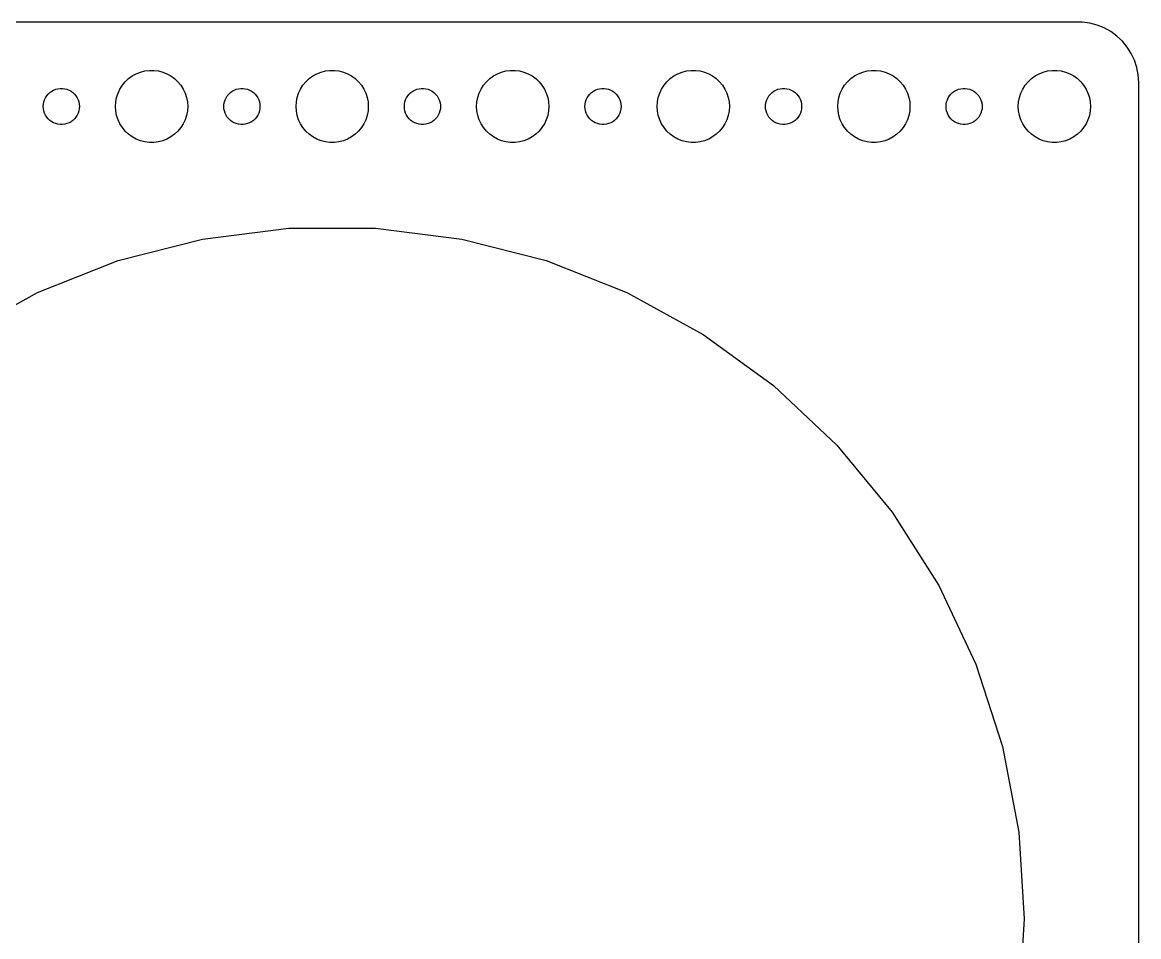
# Model space of a CAD drawing. Header units: metres. Extents: x -187 to 187, y -74 to 74.
# Drawn here: x 94.3 to 187, y -1.5 to 74.5 of the extents above; entities that cross this region are included whole.
import ezdxf

# ---------------------------------------------------------------- set-up
doc = ezdxf.new("R2010")
doc.units = ezdxf.units.M

msp = doc.modelspace()

# ---------------------------------------------------------------- linework, layer by layer
for p, q in [((182.314, 74.4901), (-182.314, 74.4901)), ((182.937, 74.4114), (182.314, 74.4901)), ((183.545, 74.2553), (182.937, 74.4114)), ((184.129, 74.0241), (183.545, 74.2553)), ((184.679, 73.7216), (184.129, 74.0241)), ((185.187, 73.3526), (184.679, 73.7216)), ((185.645, 72.9227), (185.187, 73.3526)), ((186.045, 72.4389), (185.645, 72.9227)), ((186.382, 71.9088), (186.045, 72.4389)), ((186.649, 71.3406), (186.382, 71.9088)), ((104.438, 70.4469), (104.812, 70.4941)), ((104.812, 70.4941), (105.188, 70.4941)), ((105.188, 70.4941), (105.562, 70.4469)), ((119.438, 70.4469), (119.812, 70.4941)), ((119.812, 70.4941), (120.188, 70.4941)), ((120.188, 70.4941), (120.562, 70.4469)), ((134.438, 70.4469), (134.812, 70.4941)), ((134.812, 70.4941), (135.188, 70.4941)), ((135.188, 70.4941), (135.562, 70.4469)), ((149.438, 70.4469), (149.812, 70.4941)), ((149.812, 70.4941), (150.188, 70.4941)), ((150.188, 70.4941), (150.562, 70.4469)), ((164.438, 70.4469), (164.812, 70.4941)), ((164.812, 70.4941), (165.188, 70.4941)), ((165.188, 70.4941), (165.562, 70.4469)), ((179.438, 70.4469), (179.812, 70.4941)), ((179.812, 70.4941), (180.188, 70.4941)), ((180.188, 70.4941), (180.562, 70.4469)), ((186.843, 70.7434), (186.649, 71.3406)), ((186.961, 70.1267), (186.843, 70.7434)), ((102.813, 69.5536), (103.088, 69.8115)), ((103.088, 69.8115), (103.393, 70.033)), ((103.393, 70.033), (103.723, 70.2145)), ((103.723, 70.2145), (104.073, 70.3532)), ((104.073, 70.3532), (104.438, 70.4469)), ((105.562, 70.4469), (105.927, 70.3532)), ((105.927, 70.3532), (106.277, 70.2145)), ((106.277, 70.2145), (106.607, 70.033)), ((106.607, 70.033), (106.912, 69.8115)), ((106.912, 69.8115), (107.187, 69.5536)), ((117.813, 69.5536), (118.088, 69.8115)), ((118.088, 69.8115), (118.393, 70.033)), ((118.393, 70.033), (118.723, 70.2145)), ((118.723, 70.2145), (119.073, 70.3532)), ((119.073, 70.3532), (119.438, 70.4469)), ((120.562, 70.4469), (120.927, 70.3532)), ((120.927, 70.3532), (121.277, 70.2145)), ((121.277, 70.2145), (121.607, 70.033)), ((121.607, 70.033), (121.912, 69.8115)), ((121.912, 69.8115), (122.187, 69.5536)), ((132.813, 69.5536), (133.088, 69.8115)), ((133.088, 69.8115), (133.393, 70.033)), ((133.393, 70.033), (133.723, 70.2145)), ((133.723, 70.2145), (134.073, 70.3532)), ((134.073, 70.3532), (134.438, 70.4469)), ((135.562, 70.4469), (135.927, 70.3532)), ((135.927, 70.3532), (136.277, 70.2145)), ((136.277, 70.2145), (136.607, 70.033)), ((136.607, 70.033), (136.912, 69.8115)), ((136.912, 69.8115), (137.187, 69.5536)), ((147.813, 69.5536), (148.088, 69.8115)), ((148.088, 69.8115), (148.393, 70.033)), ((148.393, 70.033), (148.723, 70.2145)), ((148.723, 70.2145), (149.073, 70.3532)), ((149.073, 70.3532), (149.438, 70.4469)), ((150.562, 70.4469), (150.927, 70.3532)), ((150.927, 70.3532), (151.277, 70.2145)), ((151.277, 70.2145), (151.607, 70.033)), ((151.607, 70.033), (151.912, 69.8115)), ((151.912, 69.8115), (152.187, 69.5536)), ((162.813, 69.5536), (163.088, 69.8115)), ((163.088, 69.8115), (163.393, 70.033)), ((163.393, 70.033), (163.723, 70.2145)), ((163.723, 70.2145), (164.073, 70.3532)), ((164.073, 70.3532), (164.438, 70.4469)), ((165.562, 70.4469), (165.927, 70.3532)), ((165.927, 70.3532), (166.277, 70.2145)), ((166.277, 70.2145), (166.607, 70.033)), ((166.607, 70.033), (166.912, 69.8115)), ((166.912, 69.8115), (167.187, 69.5536)), ((177.813, 69.5536), (178.088, 69.8115)), ((178.088, 69.8115), (178.393, 70.033)), ((178.393, 70.033), (178.723, 70.2145)), ((178.723, 70.2145), (179.073, 70.3532)), ((179.073, 70.3532), (179.438, 70.4469)), ((180.562, 70.4469), (180.927, 70.3532)), ((180.927, 70.3532), (181.277, 70.2145)), ((181.277, 70.2145), (181.607, 70.033)), ((181.607, 70.033), (181.912, 69.8115)), ((181.912, 69.8115), (182.187, 69.5536)), ((187, 69.5), (186.961, 70.1267)), ((96.4065, 68.5268), (96.5439, 68.6558)), ((96.5439, 68.6558), (96.6963, 68.7665)), ((96.6963, 68.7665), (96.8613, 68.8572)), ((96.8613, 68.8572), (97.0365, 68.9266)), ((97.0365, 68.9266), (97.2189, 68.9734)), ((97.2189, 68.9734), (97.4058, 68.997)), ((97.4058, 68.997), (97.5942, 68.997)), ((97.5942, 68.997), (97.7811, 68.9734)), ((97.7811, 68.9734), (97.9635, 68.9266)), ((97.9635, 68.9266), (98.1387, 68.8572)), ((98.1387, 68.8572), (98.3037, 68.7665)), ((98.3037, 68.7665), (98.4561, 68.6558)), ((98.4561, 68.6558), (98.5934, 68.5268)), ((102.211, 68.6044), (102.371, 68.9453)), ((102.371, 68.9453), (102.573, 69.2634)), ((102.573, 69.2634), (102.813, 69.5536)), ((107.187, 69.5536), (107.427, 69.2634)), ((107.427, 69.2634), (107.629, 68.9453)), ((107.629, 68.9453), (107.789, 68.6044)), ((111.407, 68.5268), (111.544, 68.6558)), ((111.544, 68.6558), (111.696, 68.7665)), ((111.696, 68.7665), (111.861, 68.8572)), ((111.861, 68.8572), (112.036, 68.9266)), ((112.036, 68.9266), (112.219, 68.9734)), ((112.219, 68.9734), (112.406, 68.997)), ((112.406, 68.997), (112.594, 68.997)), ((112.594, 68.997), (112.781, 68.9734)), ((112.781, 68.9734), (112.964, 68.9266)), ((112.964, 68.9266), (113.139, 68.8572)), ((113.139, 68.8572), (113.304, 68.7665)), ((113.304, 68.7665), (113.456, 68.6558)), ((113.456, 68.6558), (113.593, 68.5268)), ((117.211, 68.6044), (117.371, 68.9453)), ((117.371, 68.9453), (117.573, 69.2634)), ((117.573, 69.2634), (117.813, 69.5536)), ((122.187, 69.5536), (122.427, 69.2634)), ((122.427, 69.2634), (122.629, 68.9453)), ((122.629, 68.9453), (122.789, 68.6044)), ((126.407, 68.5268), (126.544, 68.6558)), ((126.544, 68.6558), (126.696, 68.7665)), ((126.696, 68.7665), (126.861, 68.8572)), ((126.861, 68.8572), (127.036, 68.9266)), ((127.036, 68.9266), (127.219, 68.9734)), ((127.219, 68.9734), (127.406, 68.997)), ((127.406, 68.997), (127.594, 68.997)), ((127.594, 68.997), (127.781, 68.9734)), ((127.781, 68.9734), (127.964, 68.9266)), ((127.964, 68.9266), (128.139, 68.8572)), ((128.139, 68.8572), (128.304, 68.7665)), ((128.304, 68.7665), (128.456, 68.6558)), ((128.456, 68.6558), (128.593, 68.5268)), ((132.211, 68.6044), (132.371, 68.9453)), ((132.371, 68.9453), (132.573, 69.2634)), ((132.573, 69.2634), (132.813, 69.5536)), ((137.187, 69.5536), (137.427, 69.2634)), ((137.427, 69.2634), (137.629, 68.9453)), ((137.629, 68.9453), (137.789, 68.6044)), ((141.407, 68.5268), (141.544, 68.6558)), ((141.544, 68.6558), (141.696, 68.7665)), ((141.696, 68.7665), (141.861, 68.8572)), ((141.861, 68.8572), (142.036, 68.9266)), ((142.036, 68.9266), (142.219, 68.9734)), ((142.219, 68.9734), (142.406, 68.997)), ((142.406, 68.997), (142.594, 68.997)), ((142.594, 68.997), (142.781, 68.9734)), ((142.781, 68.9734), (142.964, 68.9266)), ((142.964, 68.9266), (143.139, 68.8572)), ((143.139, 68.8572), (143.304, 68.7665)), ((143.304, 68.7665), (143.456, 68.6558)), ((143.456, 68.6558), (143.593, 68.5268)), ((147.211, 68.6044), (147.371, 68.9453)), ((147.371, 68.9453), (147.573, 69.2634)), ((147.573, 69.2634), (147.813, 69.5536)), ((152.187, 69.5536), (152.427, 69.2634)), ((152.427, 69.2634), (152.629, 68.9453)), ((152.629, 68.9453), (152.789, 68.6044)), ((156.407, 68.5268), (156.544, 68.6558)), ((156.544, 68.6558), (156.696, 68.7665)), ((156.696, 68.7665), (156.861, 68.8572)), ((156.861, 68.8572), (157.036, 68.9266)), ((157.036, 68.9266), (157.219, 68.9734)), ((157.219, 68.9734), (157.406, 68.997)), ((157.406, 68.997), (157.594, 68.997)), ((157.594, 68.997), (157.781, 68.9734)), ((157.781, 68.9734), (157.964, 68.9266)), ((157.964, 68.9266), (158.139, 68.8572)), ((158.139, 68.8572), (158.304, 68.7665)), ((158.304, 68.7665), (158.456, 68.6558)), ((158.456, 68.6558), (158.593, 68.5268)), ((162.211, 68.6044), (162.371, 68.9453)), ((162.371, 68.9453), (162.573, 69.2634)), ((162.573, 69.2634), (162.813, 69.5536)), ((167.187, 69.5536), (167.427, 69.2634)), ((167.427, 69.2634), (167.629, 68.9453)), ((167.629, 68.9453), (167.789, 68.6044)), ((171.407, 68.5268), (171.544, 68.6558)), ((171.544, 68.6558), (171.696, 68.7665)), ((171.696, 68.7665), (171.861, 68.8572)), ((171.861, 68.8572), (172.036, 68.9266)), ((172.036, 68.9266), (172.219, 68.9734)), ((172.219, 68.9734), (172.406, 68.997)), ((172.406, 68.997), (172.594, 68.997)), ((172.594, 68.997), (172.781, 68.9734)), ((172.781, 68.9734), (172.964, 68.9266)), ((172.964, 68.9266), (173.139, 68.8572)), ((173.139, 68.8572), (173.304, 68.7665)), ((173.304, 68.7665), (173.456, 68.6558)), ((173.456, 68.6558), (173.593, 68.5268)), ((177.211, 68.6044), (177.371, 68.9453)), ((177.371, 68.9453), (177.573, 69.2634)), ((177.573, 69.2634), (177.813, 69.5536)), ((182.187, 69.5536), (182.427, 69.2634)), ((182.427, 69.2634), (182.629, 68.9453)), ((182.629, 68.9453), (182.789, 68.6044)), ((187, -69.5), (187, 69.5)), ((96.0118, 67.688), (96.0471, 67.873)), ((96.0471, 67.873), (96.1053, 68.0522)), ((96.1053, 68.0522), (96.1855, 68.2226)), ((96.1855, 68.2226), (96.2865, 68.3817)), ((96.2865, 68.3817), (96.4065, 68.5268)), ((98.5934, 68.5268), (98.7135, 68.3817)), ((98.7135, 68.3817), (98.8145, 68.2226)), ((98.8145, 68.2226), (98.8947, 68.0522)), ((98.8947, 68.0522), (98.9529, 67.873)), ((98.9529, 67.873), (98.9882, 67.688)), ((102, 67.5), (102.024, 67.876)), ((102.024, 67.876), (102.094, 68.2461)), ((102.094, 68.2461), (102.211, 68.6044)), ((107.789, 68.6044), (107.906, 68.2461)), ((107.906, 68.2461), (107.976, 67.876)), ((107.976, 67.876), (108, 67.5)), ((111.012, 67.688), (111.047, 67.873)), ((111.047, 67.873), (111.105, 68.0522)), ((111.105, 68.0522), (111.186, 68.2226)), ((111.186, 68.2226), (111.286, 68.3817)), ((111.286, 68.3817), (111.407, 68.5268)), ((113.593, 68.5268), (113.714, 68.3817)), ((113.714, 68.3817), (113.814, 68.2226)), ((113.814, 68.2226), (113.895, 68.0522)), ((113.895, 68.0522), (113.953, 67.873)), ((113.953, 67.873), (113.988, 67.688)), ((117, 67.5), (117.024, 67.876)), ((117.024, 67.876), (117.094, 68.2461)), ((117.094, 68.2461), (117.211, 68.6044)), ((122.789, 68.6044), (122.906, 68.2461)), ((122.906, 68.2461), (122.976, 67.876)), ((122.976, 67.876), (123, 67.5)), ((126.012, 67.688), (126.047, 67.873)), ((126.047, 67.873), (126.105, 68.0522)), ((126.105, 68.0522), (126.186, 68.2226)), ((126.186, 68.2226), (126.286, 68.3817)), ((126.286, 68.3817), (126.407, 68.5268)), ((128.593, 68.5268), (128.714, 68.3817)), ((128.714, 68.3817), (128.814, 68.2226)), ((128.814, 68.2226), (128.895, 68.0522)), ((128.895, 68.0522), (128.953, 67.873)), ((128.953, 67.873), (128.988, 67.688)), ((132, 67.5), (132.024, 67.876)), ((132.024, 67.876), (132.094, 68.2461)), ((132.094, 68.2461), (132.211, 68.6044)), ((137.789, 68.6044), (137.906, 68.2461)), ((137.906, 68.2461), (137.976, 67.876)), ((137.976, 67.876), (138, 67.5)), ((141.012, 67.688), (141.047, 67.873)), ((141.047, 67.873), (141.105, 68.0522)), ((141.105, 68.0522), (141.186, 68.2226)), ((141.186, 68.2226), (141.286, 68.3817)), ((141.286, 68.3817), (141.407, 68.5268)), ((143.593, 68.5268), (143.714, 68.3817)), ((143.714, 68.3817), (143.814, 68.2226)), ((143.814, 68.2226), (143.895, 68.0522)), ((143.895, 68.0522), (143.953, 67.873)), ((143.953, 67.873), (143.988, 67.688)), ((147, 67.5), (147.024, 67.876)), ((147.024, 67.876), (147.094, 68.2461)), ((147.094, 68.2461), (147.211, 68.6044)), ((152.789, 68.6044), (152.906, 68.2461)), ((152.906, 68.2461), (152.976, 67.876)), ((152.976, 67.876), (153, 67.5)), ((156.012, 67.688), (156.047, 67.873)), ((156.047, 67.873), (156.105, 68.0522)), ((156.105, 68.0522), (156.186, 68.2226)), ((156.186, 68.2226), (156.286, 68.3817)), ((156.286, 68.3817), (156.407, 68.5268)), ((158.593, 68.5268), (158.714, 68.3817)), ((158.714, 68.3817), (158.814, 68.2226)), ((158.814, 68.2226), (158.895, 68.0522)), ((158.895, 68.0522), (158.953, 67.873)), ((158.953, 67.873), (158.988, 67.688)), ((162, 67.5), (162.024, 67.876)), ((162.024, 67.876), (162.094, 68.2461)), ((162.094, 68.2461), (162.211, 68.6044)), ((167.789, 68.6044), (167.906, 68.2461)), ((167.906, 68.2461), (167.976, 67.876)), ((167.976, 67.876), (168, 67.5)), ((171.012, 67.688), (171.047, 67.873)), ((171.047, 67.873), (171.105, 68.0522)), ((171.105, 68.0522), (171.186, 68.2226)), ((171.186, 68.2226), (171.286, 68.3817)), ((171.286, 68.3817), (171.407, 68.5268)), ((173.593, 68.5268), (173.714, 68.3817)), ((173.714, 68.3817), (173.814, 68.2226)), ((173.814, 68.2226), (173.895, 68.0522)), ((173.895, 68.0522), (173.953, 67.873)), ((173.953, 67.873), (173.988, 67.688)), ((177, 67.5), (177.024, 67.876)), ((177.024, 67.876), (177.094, 68.2461)), ((177.094, 68.2461), (177.211, 68.6044)), ((182.789, 68.6044), (182.906, 68.2461)), ((182.906, 68.2461), (182.976, 67.876)), ((182.976, 67.876), (183, 67.5)), ((96, 67.5), (96.0118, 67.688)), ((96.0118, 67.312), (96, 67.5)), ((96.0471, 67.127), (96.0118, 67.312)), ((96.1053, 66.9478), (96.0471, 67.127)), ((96.1855, 66.7774), (96.1053, 66.9478)), ((96.2865, 66.6183), (96.1855, 66.7774)), ((98.8145, 66.7774), (98.7135, 66.6183)), ((98.8947, 66.9478), (98.8145, 66.7774)), ((98.9529, 67.127), (98.8947, 66.9478)), ((98.9882, 67.312), (98.9529, 67.127)), ((98.9882, 67.688), (99, 67.5)), ((99, 67.5), (98.9882, 67.312)), ((102.024, 67.124), (102, 67.5)), ((102.094, 66.7539), (102.024, 67.124)), ((107.976, 67.124), (107.906, 66.7539)), ((108, 67.5), (107.976, 67.124)), ((111, 67.5), (111.012, 67.688)), ((111.012, 67.312), (111, 67.5)), ((111.047, 67.127), (111.012, 67.312)), ((111.105, 66.9478), (111.047, 67.127)), ((111.186, 66.7774), (111.105, 66.9478)), ((111.286, 66.6183), (111.186, 66.7774)), ((113.814, 66.7774), (113.714, 66.6183)), ((113.895, 66.9478), (113.814, 66.7774)), ((113.953, 67.127), (113.895, 66.9478)), ((113.988, 67.312), (113.953, 67.127)), ((113.988, 67.688), (114, 67.5)), ((114, 67.5), (113.988, 67.312)), ((117.024, 67.124), (117, 67.5)), ((117.094, 66.7539), (117.024, 67.124)), ((122.976, 67.124), (122.906, 66.7539)), ((123, 67.5), (122.976, 67.124)), ((126, 67.5), (126.012, 67.688)), ((126.012, 67.312), (126, 67.5)), ((126.047, 67.127), (126.012, 67.312)), ((126.105, 66.9478), (126.047, 67.127)), ((126.186, 66.7774), (126.105, 66.9478)), ((126.286, 66.6183), (126.186, 66.7774)), ((128.814, 66.7774), (128.714, 66.6183)), ((128.895, 66.9478), (128.814, 66.7774)), ((128.953, 67.127), (128.895, 66.9478)), ((128.988, 67.312), (128.953, 67.127)), ((128.988, 67.688), (129, 67.5)), ((129, 67.5), (128.988, 67.312)), ((132.024, 67.124), (132, 67.5)), ((132.094, 66.7539), (132.024, 67.124)), ((137.976, 67.124), (137.906, 66.7539)), ((138, 67.5), (137.976, 67.124)), ((141, 67.5), (141.012, 67.688)), ((141.012, 67.312), (141, 67.5)), ((141.047, 67.127), (141.012, 67.312)), ((141.105, 66.9478), (141.047, 67.127)), ((141.186, 66.7774), (141.105, 66.9478)), ((141.286, 66.6183), (141.186, 66.7774)), ((143.814, 66.7774), (143.714, 66.6183)), ((143.895, 66.9478), (143.814, 66.7774)), ((143.953, 67.127), (143.895, 66.9478)), ((143.988, 67.312), (143.953, 67.127)), ((143.988, 67.688), (144, 67.5)), ((144, 67.5), (143.988, 67.312)), ((147.024, 67.124), (147, 67.5)), ((147.094, 66.7539), (147.024, 67.124)), ((152.976, 67.124), (152.906, 66.7539)), ((153, 67.5), (152.976, 67.124)), ((156, 67.5), (156.012, 67.688)), ((156.012, 67.312), (156, 67.5)), ((156.047, 67.127), (156.012, 67.312)), ((156.105, 66.9478), (156.047, 67.127)), ((156.186, 66.7774), (156.105, 66.9478)), ((156.286, 66.6183), (156.186, 66.7774)), ((158.814, 66.7774), (158.714, 66.6183)), ((158.895, 66.9478), (158.814, 66.7774)), ((158.953, 67.127), (158.895, 66.9478)), ((158.988, 67.312), (158.953, 67.127)), ((158.988, 67.688), (159, 67.5)), ((159, 67.5), (158.988, 67.312)), ((162.024, 67.124), (162, 67.5)), ((162.094, 66.7539), (162.024, 67.124)), ((167.976, 67.124), (167.906, 66.7539)), ((168, 67.5), (167.976, 67.124)), ((171, 67.5), (171.012, 67.688)), ((171.012, 67.312), (171, 67.5)), ((171.047, 67.127), (171.012, 67.312)), ((171.105, 66.9478), (171.047, 67.127)), ((171.186, 66.7774), (171.105, 66.9478)), ((171.286, 66.6183), (171.186, 66.7774)), ((173.814, 66.7774), (173.714, 66.6183)), ((173.895, 66.9478), (173.814, 66.7774)), ((173.953, 67.127), (173.895, 66.9478)), ((173.988, 67.312), (173.953, 67.127)), ((173.988, 67.688), (174, 67.5)), ((174, 67.5), (173.988, 67.312)), ((177.024, 67.124), (177, 67.5)), ((177.094, 66.7539), (177.024, 67.124)), ((182.976, 67.124), (182.906, 66.7539)), ((183, 67.5), (182.976, 67.124)), ((96.4065, 66.4732), (96.2865, 66.6183)), ((96.5439, 66.3442), (96.4065, 66.4732)), ((96.6963, 66.2335), (96.5439, 66.3442)), ((96.8613, 66.1428), (96.6963, 66.2335)), ((97.0365, 66.0734), (96.8613, 66.1428)), ((97.2189, 66.0266), (97.0365, 66.0734)), ((97.4058, 66.003), (97.2189, 66.0266)), ((97.5942, 66.003), (97.4058, 66.003)), ((97.7811, 66.0266), (97.5942, 66.003)), ((97.9635, 66.0734), (97.7811, 66.0266)), ((98.1387, 66.1428), (97.9635, 66.0734)), ((98.3037, 66.2335), (98.1387, 66.1428)), ((98.4561, 66.3442), (98.3037, 66.2335)), ((98.5934, 66.4732), (98.4561, 66.3442)), ((98.7135, 66.6183), (98.5934, 66.4732)), ((102.211, 66.3956), (102.094, 66.7539)), ((102.371, 66.0547), (102.211, 66.3956)), ((102.573, 65.7366), (102.371, 66.0547)), ((107.629, 66.0547), (107.427, 65.7366)), ((107.789, 66.3956), (107.629, 66.0547)), ((107.906, 66.7539), (107.789, 66.3956)), ((111.407, 66.4732), (111.286, 66.6183)), ((111.544, 66.3442), (111.407, 66.4732)), ((111.696, 66.2335), (111.544, 66.3442)), ((111.861, 66.1428), (111.696, 66.2335)), ((112.036, 66.0734), (111.861, 66.1428)), ((112.219, 66.0266), (112.036, 66.0734)), ((112.406, 66.003), (112.219, 66.0266)), ((112.594, 66.003), (112.406, 66.003)), ((112.781, 66.0266), (112.594, 66.003)), ((112.964, 66.0734), (112.781, 66.0266)), ((113.139, 66.1428), (112.964, 66.0734)), ((113.304, 66.2335), (113.139, 66.1428)), ((113.456, 66.3442), (113.304, 66.2335)), ((113.593, 66.4732), (113.456, 66.3442)), ((113.714, 66.6183), (113.593, 66.4732)), ((117.211, 66.3956), (117.094, 66.7539)), ((117.371, 66.0547), (117.211, 66.3956)), ((117.573, 65.7366), (117.371, 66.0547)), ((122.629, 66.0547), (122.427, 65.7366)), ((122.789, 66.3956), (122.629, 66.0547)), ((122.906, 66.7539), (122.789, 66.3956)), ((126.407, 66.4732), (126.286, 66.6183)), ((126.544, 66.3442), (126.407, 66.4732)), ((126.696, 66.2335), (126.544, 66.3442)), ((126.861, 66.1428), (126.696, 66.2335)), ((127.036, 66.0734), (126.861, 66.1428)), ((127.219, 66.0266), (127.036, 66.0734)), ((127.406, 66.003), (127.219, 66.0266)), ((127.594, 66.003), (127.406, 66.003)), ((127.781, 66.0266), (127.594, 66.003)), ((127.964, 66.0734), (127.781, 66.0266)), ((128.139, 66.1428), (127.964, 66.0734)), ((128.304, 66.2335), (128.139, 66.1428)), ((128.456, 66.3442), (128.304, 66.2335)), ((128.593, 66.4732), (128.456, 66.3442)), ((128.714, 66.6183), (128.593, 66.4732)), ((132.211, 66.3956), (132.094, 66.7539)), ((132.371, 66.0547), (132.211, 66.3956)), ((132.573, 65.7366), (132.371, 66.0547)), ((137.629, 66.0547), (137.427, 65.7366)), ((137.789, 66.3956), (137.629, 66.0547)), ((137.906, 66.7539), (137.789, 66.3956)), ((141.407, 66.4732), (141.286, 66.6183)), ((141.544, 66.3442), (141.407, 66.4732)), ((141.696, 66.2335), (141.544, 66.3442)), ((141.861, 66.1428), (141.696, 66.2335)), ((142.036, 66.0734), (141.861, 66.1428)), ((142.219, 66.0266), (142.036, 66.0734)), ((142.406, 66.003), (142.219, 66.0266)), ((142.594, 66.003), (142.406, 66.003)), ((142.781, 66.0266), (142.594, 66.003)), ((142.964, 66.0734), (142.781, 66.0266)), ((143.139, 66.1428), (142.964, 66.0734)), ((143.304, 66.2335), (143.139, 66.1428)), ((143.456, 66.3442), (143.304, 66.2335)), ((143.593, 66.4732), (143.456, 66.3442)), ((143.714, 66.6183), (143.593, 66.4732)), ((147.211, 66.3956), (147.094, 66.7539)), ((147.371, 66.0547), (147.211, 66.3956)), ((147.573, 65.7366), (147.371, 66.0547)), ((152.629, 66.0547), (152.427, 65.7366)), ((152.789, 66.3956), (152.629, 66.0547)), ((152.906, 66.7539), (152.789, 66.3956)), ((156.407, 66.4732), (156.286, 66.6183)), ((156.544, 66.3442), (156.407, 66.4732)), ((156.696, 66.2335), (156.544, 66.3442)), ((156.861, 66.1428), (156.696, 66.2335)), ((157.036, 66.0734), (156.861, 66.1428)), ((157.219, 66.0266), (157.036, 66.0734)), ((157.406, 66.003), (157.219, 66.0266)), ((157.594, 66.003), (157.406, 66.003)), ((157.781, 66.0266), (157.594, 66.003)), ((157.964, 66.0734), (157.781, 66.0266)), ((158.139, 66.1428), (157.964, 66.0734)), ((158.304, 66.2335), (158.139, 66.1428)), ((158.456, 66.3442), (158.304, 66.2335)), ((158.593, 66.4732), (158.456, 66.3442)), ((158.714, 66.6183), (158.593, 66.4732)), ((162.211, 66.3956), (162.094, 66.7539)), ((162.371, 66.0547), (162.211, 66.3956)), ((162.573, 65.7366), (162.371, 66.0547)), ((167.629, 66.0547), (167.427, 65.7366)), ((167.789, 66.3956), (167.629, 66.0547)), ((167.906, 66.7539), (167.789, 66.3956)), ((171.407, 66.4732), (171.286, 66.6183)), ((171.544, 66.3442), (171.407, 66.4732)), ((171.696, 66.2335), (171.544, 66.3442)), ((171.861, 66.1428), (171.696, 66.2335)), ((172.036, 66.0734), (171.861, 66.1428)), ((172.219, 66.0266), (172.036, 66.0734)), ((172.406, 66.003), (172.219, 66.0266)), ((172.594, 66.003), (172.406, 66.003)), ((172.781, 66.0266), (172.594, 66.003)), ((172.964, 66.0734), (172.781, 66.0266)), ((173.139, 66.1428), (172.964, 66.0734)), ((173.304, 66.2335), (173.139, 66.1428)), ((173.456, 66.3442), (173.304, 66.2335)), ((173.593, 66.4732), (173.456, 66.3442)), ((173.714, 66.6183), (173.593, 66.4732)), ((177.211, 66.3956), (177.094, 66.7539)), ((177.371, 66.0547), (177.211, 66.3956)), ((177.573, 65.7366), (177.371, 66.0547)), ((182.629, 66.0547), (182.427, 65.7366)), ((182.789, 66.3956), (182.629, 66.0547)), ((182.906, 66.7539), (182.789, 66.3956)), ((102.813, 65.4464), (102.573, 65.7366)), ((103.088, 65.1885), (102.813, 65.4464)), ((103.393, 64.967), (103.088, 65.1885)), ((103.723, 64.7855), (103.393, 64.967)), ((106.607, 64.967), (106.277, 64.7855)), ((106.912, 65.1885), (106.607, 64.967)), ((107.187, 65.4464), (106.912, 65.1885)), ((107.427, 65.7366), (107.187, 65.4464)), ((117.813, 65.4464), (117.573, 65.7366)), ((118.088, 65.1885), (117.813, 65.4464)), ((118.393, 64.967), (118.088, 65.1885)), ((118.723, 64.7855), (118.393, 64.967)), ((121.607, 64.967), (121.277, 64.7855)), ((121.912, 65.1885), (121.607, 64.967)), ((122.187, 65.4464), (121.912, 65.1885)), ((122.427, 65.7366), (122.187, 65.4464)), ((132.813, 65.4464), (132.573, 65.7366)), ((133.088, 65.1885), (132.813, 65.4464)), ((133.393, 64.967), (133.088, 65.1885)), ((133.723, 64.7855), (133.393, 64.967)), ((136.607, 64.967), (136.277, 64.7855)), ((136.912, 65.1885), (136.607, 64.967)), ((137.187, 65.4464), (136.912, 65.1885)), ((137.427, 65.7366), (137.187, 65.4464)), ((147.813, 65.4464), (147.573, 65.7366)), ((148.088, 65.1885), (147.813, 65.4464)), ((148.393, 64.967), (148.088, 65.1885)), ((148.723, 64.7855), (148.393, 64.967)), ((151.607, 64.967), (151.277, 64.7855)), ((151.912, 65.1885), (151.607, 64.967)), ((152.187, 65.4464), (151.912, 65.1885)), ((152.427, 65.7366), (152.187, 65.4464)), ((162.813, 65.4464), (162.573, 65.7366)), ((163.088, 65.1885), (162.813, 65.4464)), ((163.393, 64.967), (163.088, 65.1885)), ((163.723, 64.7855), (163.393, 64.967)), ((166.607, 64.967), (166.277, 64.7855)), ((166.912, 65.1885), (166.607, 64.967)), ((167.187, 65.4464), (166.912, 65.1885)), ((167.427, 65.7366), (167.187, 65.4464)), ((177.813, 65.4464), (177.573, 65.7366)), ((178.088, 65.1885), (177.813, 65.4464)), ((178.393, 64.967), (178.088, 65.1885)), ((178.723, 64.7855), (178.393, 64.967)), ((181.607, 64.967), (181.277, 64.7855)), ((181.912, 65.1885), (181.607, 64.967)), ((182.187, 65.4464), (181.912, 65.1885)), ((182.427, 65.7366), (182.187, 65.4464)), ((104.073, 64.6468), (103.723, 64.7855)), ((104.438, 64.5531), (104.073, 64.6468)), ((104.812, 64.5059), (104.438, 64.5531)), ((105.188, 64.5059), (104.812, 64.5059)), ((105.562, 64.5531), (105.188, 64.5059)), ((105.927, 64.6468), (105.562, 64.5531)), ((106.277, 64.7855), (105.927, 64.6468)), ((119.073, 64.6468), (118.723, 64.7855)), ((119.438, 64.5531), (119.073, 64.6468)), ((119.812, 64.5059), (119.438, 64.5531)), ((120.188, 64.5059), (119.812, 64.5059)), ((120.562, 64.5531), (120.188, 64.5059)), ((120.927, 64.6468), (120.562, 64.5531)), ((121.277, 64.7855), (120.927, 64.6468)), ((134.073, 64.6468), (133.723, 64.7855)), ((134.438, 64.5531), (134.073, 64.6468)), ((134.812, 64.5059), (134.438, 64.5531)), ((135.188, 64.5059), (134.812, 64.5059)), ((135.562, 64.5531), (135.188, 64.5059)), ((135.927, 64.6468), (135.562, 64.5531)), ((136.277, 64.7855), (135.927, 64.6468)), ((149.073, 64.6468), (148.723, 64.7855)), ((149.438, 64.5531), (149.073, 64.6468)), ((149.812, 64.5059), (149.438, 64.5531)), ((150.188, 64.5059), (149.812, 64.5059)), ((150.562, 64.5531), (150.188, 64.5059)), ((150.927, 64.6468), (150.562, 64.5531)), ((151.277, 64.7855), (150.927, 64.6468)), ((164.073, 64.6468), (163.723, 64.7855)), ((164.438, 64.5531), (164.073, 64.6468)), ((164.812, 64.5059), (164.438, 64.5531)), ((165.188, 64.5059), (164.812, 64.5059)), ((165.562, 64.5531), (165.188, 64.5059)), ((165.927, 64.6468), (165.562, 64.5531)), ((166.277, 64.7855), (165.927, 64.6468)), ((179.073, 64.6468), (178.723, 64.7855)), ((179.438, 64.5531), (179.073, 64.6468)), ((179.812, 64.5059), (179.438, 64.5531)), ((180.188, 64.5059), (179.812, 64.5059)), ((180.562, 64.5531), (180.188, 64.5059)), ((180.927, 64.6468), (180.562, 64.5531)), ((181.277, 64.7855), (180.927, 64.6468)), ((109.226, 56.4815), (116.39, 57.3865)), ((116.39, 57.3865), (123.61, 57.3865)), ((123.61, 57.3865), (130.774, 56.4815)), ((102.232, 54.6857), (109.226, 56.4815)), ((130.774, 56.4815), (137.768, 54.6857)), ((95.5177, 52.0276), (102.232, 54.6857)), ((137.768, 54.6857), (144.482, 52.0276)), ((89.19, 48.5488), (95.5177, 52.0276)), ((144.482, 52.0276), (150.81, 48.5488)), ((150.81, 48.5488), (156.652, 44.3045)), ((156.652, 44.3045), (161.916, 39.3615)), ((161.916, 39.3615), (166.518, 33.7977)), ((166.518, 33.7977), (170.388, 27.7008)), ((170.388, 27.7008), (173.462, 21.1672)), ((173.462, 21.1672), (175.694, 14.2997)), ((175.694, 14.2997), (177.047, 7.20665)), ((177.047, 7.20665), (177.5, 0)), ((177.5, 0), (177.047, -7.20665))]:
    msp.add_line(p, q)

doc.saveas('drawing.dxf')
